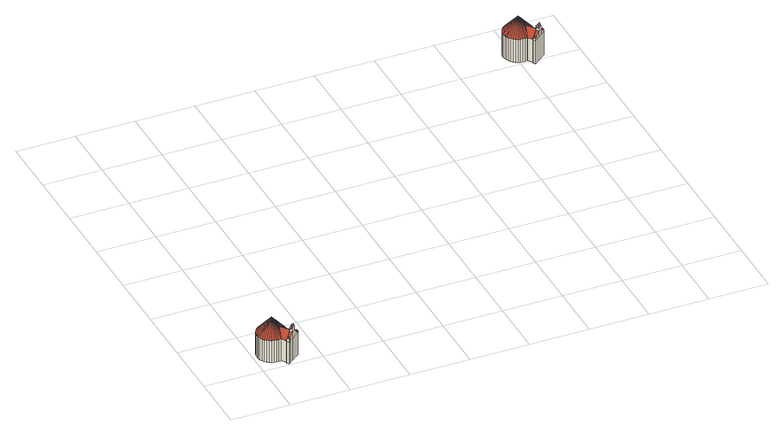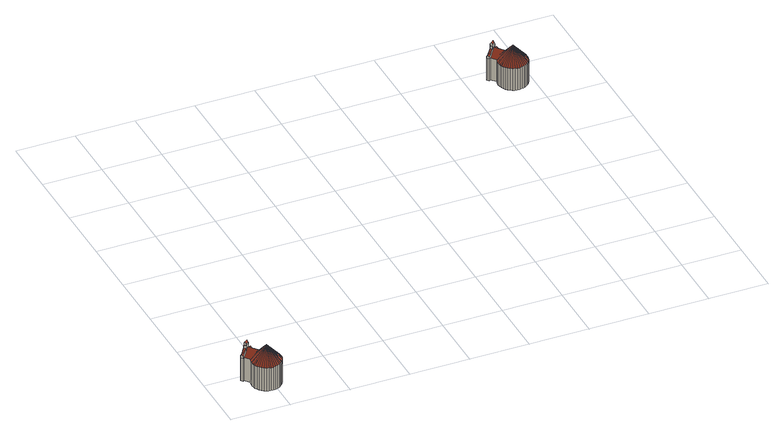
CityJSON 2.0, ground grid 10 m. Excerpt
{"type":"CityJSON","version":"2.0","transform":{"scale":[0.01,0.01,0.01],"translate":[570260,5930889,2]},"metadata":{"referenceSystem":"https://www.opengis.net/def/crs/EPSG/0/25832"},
"CityObjects":{
"building1":{"type":"Building","attributes":{"Grundfläche 2D":"21.887912","Grundhöhe NN":"2.080"},"children":["building1-1","building1-2","building1-3","building1-4"],"geometry":[{"type":"Solid","lod":"3","boundaries":[[[[0,1,2,3,4,5,6,7,8,9,10,11,12,13,14,15,16,17,18,19,20]],[[21,22,17,16,23]],[[24,21,23]],[[25,21,24]],[[26,21,25]],[[27,21,26]],[[28,21,27]],[[29,21,28]],[[30,21,29]],[[31,21,30]],[[32,21,31]],[[33,21,32]],[[34,21,33]],[[35,21,34]],[[36,21,35]],[[37,21,36]],[[38,21,37]],[[39,21,38]],[[40,21,39]],[[41,21,40]],[[42,21,41]],[[43,21,42]],[[44,21,43]],[[45,21,44]],[[46,21,45]],[[47,21,46]],[[48,21,47]],[[49,21,48]],[[50,21,49]],[[51,21,50]],[[52,21,51]],[[53,21,52]],[[54,21,53]],[[55,21,54]],[[56,21,55]],[[1,57,21,56,2]],[[21,58,18,17,22]],[[21,59,19,18,58]],[[21,60,20,19,59]],[[21,61,0,20,60]],[[21,57,1,0,61]],[[4,3,62,63]],[[64,6,5,4,63,65]],[[7,6,64,66]],[[67,9,8,7,66,68]],[[69,70,71,13,12,11,10,9,67,72]],[[14,13,71,73]],[[15,14,73,74]],[[75,16,15,74]],[[23,16,75,76]],[[24,23,76,77]],[[25,24,77,78]],[[26,25,78,79]],[[27,26,79,80]],[[28,27,80,81]],[[29,28,81,82]],[[30,29,82,83]],[[31,30,83,84]],[[32,31,84,85]],[[33,32,85,86]],[[34,33,86,87]],[[35,34,87,88]],[[36,35,88,89]],[[37,36,89,90]],[[38,37,90,91]],[[39,38,91,92]],[[40,39,92,93]],[[41,40,93,94]],[[42,41,94,95]],[[43,42,95,96]],[[44,43,96,97]],[[45,44,97,98]],[[46,45,98,99]],[[47,46,99,100]],[[48,47,100,101]],[[49,48,101,102]],[[50,49,102,103]],[[51,50,103,104]],[[52,51,104,105]],[[53,52,105,106]],[[54,53,106,107]],[[55,54,107,108]],[[56,55,108,109]],[[2,56,109,110]],[[3,2,110,62]],[[102,101,100,99,98,97,96,95,94,93,92,91,90,89,88,87,86,85,84,83,82,81,80,79,78,77,76,75,74,73,71,70,69,72,67,68,66,64,65,63,62,110,109,108,107,106,105,104,103]]]],"semantics":{"surfaces":[{"type":"RoofSurface"},{"type":"WallSurface"},{"type":"GroundSurface"}],"values":[[0,0,0,0,0,0,0,0,0,0,0,0,0,0,0,0,0,0,0,0,0,0,0,0,0,0,0,0,0,0,0,0,0,0,0,0,0,0,0,0,0,1,1,1,1,1,1,1,1,1,1,1,1,1,1,1,1,1,1,1,1,1,1,1,1,1,1,1,1,1,1,1,1,1,1,1,1,1,1,1,1,1,1,1,1,2]]}}]},
"building1-1":{"type":"BuildingInstallation","parents":["building1"],"geometry":[{"type":"MultiSurface","lod":"3","boundaries":[[[22,58,59,111,112,113,114,115,15,16]],[[57,116,117,2,3,118,119,120,121,112,111,60,61]]],"semantics":{"surfaces":[{"type":"RoofSurface"}],"values":[0,0]}}]},
"building1-2":{"type":"BuildingInstallation","parents":["building1"],"geometry":[{"type":"MultiSurface","lod":"3","boundaries":[[[122,123,124,125,126]],[[127,128,126,125,129]],[[130,126,128,127]],[[123,122,126,130,131]],[[132,133,134,135,136,137,138]],[[139,140,141,136,135,134]],[[137,136,141,142,143,138]],[[125,124,144,129]],[[124,13,14,129,144]],[[14,15,115,114,113,145,130,127,129]],[[120,119,118,3,4,140,139,134,133,146,121]],[[4,5,6,142,141,140]],[[6,7,143,142]],[[7,8,9,132,138,143]],[[12,13,124,123,131,147,148,132,9,10,11]]],"semantics":{"surfaces":[{"type":"RoofSurface"},{"type":"WallSurface"}],"values":[0,0,0,0,0,0,0,1,1,1,1,1,1,1,1]}}]},
"building1-3":{"type":"BuildingInstallation","parents":["building1"],"geometry":[{"type":"MultiSurface","lod":"3","boundaries":[[[149,150,151,152]],[[150,153,154,151]],[[155,156,154]],[[156,151,154]],[[149,152,157,148,147,158]],[[159,153,150,149,158,160]],[[113,112,121,146,161,155,154,153,159,145]],[[156,155,161,162]],[[151,156,162,163]],[[152,151,163,157]]],"semantics":{"surfaces":[{"type":"RoofSurface"},{"type":"WallSurface"}],"values":[0,0,0,0,1,1,1,1,1,1]}}]},
"building1-4":{"type":"BuildingInstallation","parents":["building1"],"geometry":[{"type":"MultiSurface","lod":"3","boundaries":[[[158,164,165,159,160]],[[162,161,166,167,157,163]],[[165,164,131,130]],[[145,159,165,130]],[[161,146,133,166]],[[167,166,133,132]],[[132,148,157,167]],[[147,131,164,158]]],"semantics":{"surfaces":[{"type":"RoofSurface"},{"type":"WallSurface"}],"values":[0,0,1,1,1,1,1,1]}}]},
"building2":{"type":"Building","attributes":{"Grundfläche 2D":"21.887613","Grundhöhe NN":"2.034"},"children":["building2-1","building2-2","building2-3","building2-4"],"geometry":[{"type":"Solid","lod":"3","boundaries":[[[[168,169,170,171,172,173,174,175,176,177,178,179,180,181,182,183,184,185,186,187]],[[183,188,189,184]],[[190,189,188]],[[191,189,190]],[[192,189,191]],[[193,189,192]],[[194,189,193]],[[195,189,194]],[[196,189,195]],[[197,189,196]],[[198,189,197]],[[199,189,198]],[[200,189,199]],[[201,189,200]],[[202,189,201]],[[203,189,202]],[[204,189,203]],[[205,189,204]],[[206,189,205]],[[207,189,206]],[[208,189,207]],[[209,189,208]],[[210,189,209]],[[211,189,210]],[[212,189,211]],[[213,189,212]],[[214,189,213]],[[215,189,214]],[[216,189,215]],[[217,189,216]],[[218,189,217]],[[219,189,218]],[[220,189,219]],[[221,189,220]],[[222,189,221]],[[170,169,223,189,222]],[[224,185,184,189]],[[189,225,186,185,224]],[[189,226,187,186,225]],[[189,227,168,187,226]],[[189,223,169,168,227]],[[172,171,228,229]],[[173,172,229,230]],[[231,232,233,234,235,236,180,179,178,177,176,175,174,173,230,237]],[[181,180,236,238]],[[182,181,238,239]],[[183,182,239,240]],[[188,183,240,241]],[[190,188,241,242]],[[191,190,242,243]],[[192,191,243,244]],[[193,192,244,245]],[[194,193,245,246]],[[195,194,246,247]],[[196,195,247,248]],[[197,196,248,249]],[[198,197,249,250]],[[199,198,250,251]],[[200,199,251,252]],[[201,200,252,253]],[[202,201,253,254]],[[203,202,254,255]],[[204,203,255,256]],[[205,204,256,257]],[[206,205,257,258]],[[207,206,258,259]],[[208,207,259,260]],[[209,208,260,261]],[[210,209,261,262]],[[211,210,262,263]],[[212,211,263,264]],[[213,212,264,265]],[[214,213,265,266]],[[215,214,266,267]],[[216,215,267,268]],[[217,216,268,269]],[[218,217,269,270]],[[219,218,270,271]],[[220,219,271,272]],[[221,220,272,273]],[[222,221,273,274]],[[170,222,274,275]],[[171,170,275,228]],[[264,263,262,261,260,259,258,257,256,255,254,253,252,251,250,249,248,247,246,245,244,243,242,241,240,239,238,236,235,234,233,232,231,237,230,229,228,275,274,273,272,271,270,269,268,267,266,265]]]],"semantics":{"surfaces":[{"type":"RoofSurface"},{"type":"WallSurface"},{"type":"GroundSurface"}],"values":[[0,0,0,0,0,0,0,0,0,0,0,0,0,0,0,0,0,0,0,0,0,0,0,0,0,0,0,0,0,0,0,0,0,0,0,0,0,0,0,0,0,1,1,1,1,1,1,1,1,1,1,1,1,1,1,1,1,1,1,1,1,1,1,1,1,1,1,1,1,1,1,1,1,1,1,1,1,1,1,1,1,1,1,2]]}}]},
"building2-1":{"type":"BuildingInstallation","parents":["building2"],"geometry":[{"type":"MultiSurface","lod":"3","boundaries":[[[276,277,278,279]],[[280,281,282,283,284,285]],[[277,276,286,287]],[[288,289,290,282,281,291,278,277,287,292,293,294]],[[283,282,290,295]],[[179,286,276,279,296,284,283,295,176,177,178]]],"semantics":{"surfaces":[{"type":"RoofSurface"},{"type":"WallSurface"}],"values":[0,0,1,1,1,1]}}]},
"building2-2":{"type":"BuildingInstallation","parents":["building2"],"geometry":[{"type":"MultiSurface","lod":"3","boundaries":[[[183,297,224,225,298,294,293,292,182]],[[227,223,170,171,299,289,288,294,298,226]]],"semantics":{"surfaces":[{"type":"RoofSurface"}],"values":[0,0]}}]},
"building2-3":{"type":"BuildingInstallation","parents":["building2"],"geometry":[{"type":"MultiSurface","lod":"3","boundaries":[[[300,301,302,303,304]],[[305,300,304,306,307,308]],[[278,306,304,303,279]],[[278,291,281,308,307,306]],[[305,308,281,280]],[[300,305,280,285]],[[301,300,285,284]],[[284,296,279,303,302,301]]],"semantics":{"surfaces":[{"type":"RoofSurface"},{"type":"WallSurface"}],"values":[0,0,1,1,1,1,1,1]}}]},
"building2-4":{"type":"BuildingInstallation","parents":["building2"],"geometry":[{"type":"MultiSurface","lod":"3","boundaries":[[[309,310,311,312,313]],[[312,314,315,316,313]],[[287,313,316,315]],[[309,313,287,286,310]],[[317,318,295,290,319,320,321]],[[322,323,324,321,320,319]],[[317,321,324,325,326,318]],[[312,311,327,314]],[[311,180,181,314,327]],[[314,181,182,292,287,315]],[[172,323,322,319,290,289,299,171]],[[323,172,173,325,324]],[[173,174,175,176,295,318,326,325]],[[286,179,180,311,310]]],"semantics":{"surfaces":[{"type":"RoofSurface"},{"type":"WallSurface"}],"values":[0,0,0,0,0,0,0,1,1,1,1,1,1,1]}}]}
},
"vertices":[
[422,172,408],[387,156,408],[355,147,408],[419,66,408],[403,53,408],[418,34,408],[434,14,408],[450,27,408],[454,30,408],[515,79,408],[522,85,408],[566,119,408],[574,126,408],[652,187,408],[621,226,408],[597,208,408],[529,293,408],[524,282,408],[506,248,408],[482,218,408],[454,193,408],[304,384,681],[505,291,432],[538,317,408],[545,355,408],[547,393,408],[543,431,408],[533,467,408],[517,502,408],[496,534,408],[470,562,408],[440,586,408],[407,605,408],[371,618,408],[334,626,408],[296,628,408],[258,623,408],[221,613,408],[186,597,408],[154,576,408],[126,551,408],[103,521,408],[84,488,408],[70,452,408],[63,414,408],[61,376,408],[65,338,408],[75,301,408],[91,267,408],[112,235,408],[138,207,408],[168,183,408],[201,164,408],[237,151,408],[274,143,408],[312,141,408],[350,146,408],[370,204,465],[444,290,491],[403,292,529],[383,284,538],[379,250,508],[419,66,8],[403,53,8],[434,14,8],[418,34,8],[450,27,8],[515,79,8],[454,30,8],[566,119,8],[574,126,8],[652,187,8],[522,85,8],[621,226,8],[597,208,8],[529,293,8],[538,317,8],[545,355,8],[547,393,8],[543,431,8],[533,467,8],[517,502,8],[496,534,8],[470,562,8],[440,586,8],[407,605,8],[371,618,8],[334,626,8],[296,628,8],[258,623,8],[221,613,8],[186,597,8],[154,576,8],[126,551,8],[103,521,8],[84,488,8],[70,452,8],[63,414,8],[61,376,8],[65,338,8],[75,301,8],[91,267,8],[112,235,8],[138,207,8],[168,183,8],[201,164,8],[237,151,8],[274,143,8],[312,141,8],[350,146,8],[355,147,8],
[383,295,546],[508,137,546],[517,144,532],[535,158,504],[543,165,492],[362,174,436],[356,154,415],[423,69,414],[484,117,508],[492,124,520],[499,130,532],
[609,174,463],[629,169,447],[652,187,447],[636,207,473],[597,176,473],[597,208,447],[597,189,463],[621,226,447],[543,165,532],[574,126,532],[515,79,532],[484,117,532],[423,69,447],[445,64,463],[453,62,469],[453,54,463],[454,30,447],[419,66,447],[403,53,447],[418,34,469],[434,14,447],[450,27,447],[636,207,469],[535,158,532],[492,124,532],[566,119,532],[522,85,532],
[566,119,611],[550,139,642],[507,104,642],[522,85,611],[535,158,611],[508,137,611],[492,124,611],[506,105,641],[522,85,581],[566,119,581],[535,158,581],[550,139,581],[492,124,581],[506,105,581],[507,104,581],
[574,126,581],[543,165,581],[484,117,581],[515,79,581],
[7200,6070,424],[7166,6054,424],[7133,6045,424],[7197,5964,424],[7181,5951,424],[7212,5912,424],[7228,5925,424],[7232,5928,424],[7293,5977,424],[7301,5983,424],[7318,5996,424],[7353,6024,424],[7430,6085,424],[7399,6124,424],[7376,6106,424],[7307,6191,424],[7303,6180,424],[7284,6146,424],[7260,6117,424],[7232,6091,424],[7316,6215,424],[7082,6283,697],[7324,6253,424],[7326,6291,424],[7321,6329,424],[7311,6366,424],[7295,6400,424],[7274,6432,424],[7249,6460,424],[7219,6484,424],[7186,6503,424],[7150,6516,424],[7112,6524,424],[7074,6526,424],[7036,6521,424],[7000,6511,424],[6965,6496,424],[6933,6475,424],[6905,6449,424],[6881,6419,424],[6862,6386,424],[6849,6350,424],[6841,6313,424],[6839,6274,424],[6844,6237,424],[6854,6200,424],[6870,6165,424],[6891,6133,424],[6916,6105,424],[6946,6081,424],[6980,6062,424],[7015,6049,424],[7053,6041,424],[7091,6039,424],[7129,6044,424],[7148,6102,481],[7223,6188,508],[7181,6190,545],[7161,6182,554],[7157,6148,524],[7197,5964,3],[7181,5951,3],[7212,5912,3],[7232,5928,3],[7293,5977,3],[7301,5983,3],[7318,5996,3],[7353,6024,3],[7430,6085,3],[7228,5925,3],[7399,6124,3],[7376,6106,3],[7307,6191,3],[7316,6215,3],[7324,6253,3],[7326,6291,3],[7321,6329,3],[7311,6366,3],[7295,6400,3],[7274,6432,3],[7249,6460,3],[7219,6484,3],[7186,6503,3],[7150,6516,3],[7112,6524,3],[7074,6526,3],[7036,6521,3],[7000,6511,3],[6965,6496,3],[6933,6475,3],[6905,6449,3],[6881,6419,3],[6862,6386,3],[6849,6350,3],[6841,6313,3],[6839,6274,3],[6844,6237,3],[6854,6200,3],[6870,6165,3],[6891,6133,3],[6916,6105,3],[6946,6081,3],[6980,6062,3],[7015,6049,3],[7053,6041,3],[7091,6039,3],[7129,6044,3],[7133,6045,3],
[7353,6024,597],[7322,6063,597],[7313,6056,597],[7344,6017,597],[7285,6003,597],[7270,6022,597],[7262,6016,597],[7293,5977,597],[7301,5983,597],[7285,6002,597],[7353,6024,549],[7322,6063,549],[7270,6022,537],[7262,6016,525],[7262,6016,549],[7287,6035,597],[7322,6063,508],[7313,6056,521],[7287,6035,562],[7293,5977,549],[7318,5996,597],
[7284,6189,448],[7162,6193,562],[7201,5967,430],
[7285,6002,658],[7301,5983,627],[7318,5996,627],[7344,6017,627],[7329,6037,658],[7285,6003,657],[7313,6056,627],[7287,6035,627],[7270,6022,627],
[7388,6072,479],[7408,6067,464],[7430,6085,464],[7414,6105,489],[7375,6074,489],[7399,6124,464],[7376,6106,464],[7375,6087,479],[7232,5952,480],[7232,5928,464],[7201,5967,464],[7223,5962,479],[7232,5961,485],[7197,5964,464],[7181,5951,464],[7196,5933,485],[7212,5912,464],[7228,5925,464],[7414,6105,485]
]}
